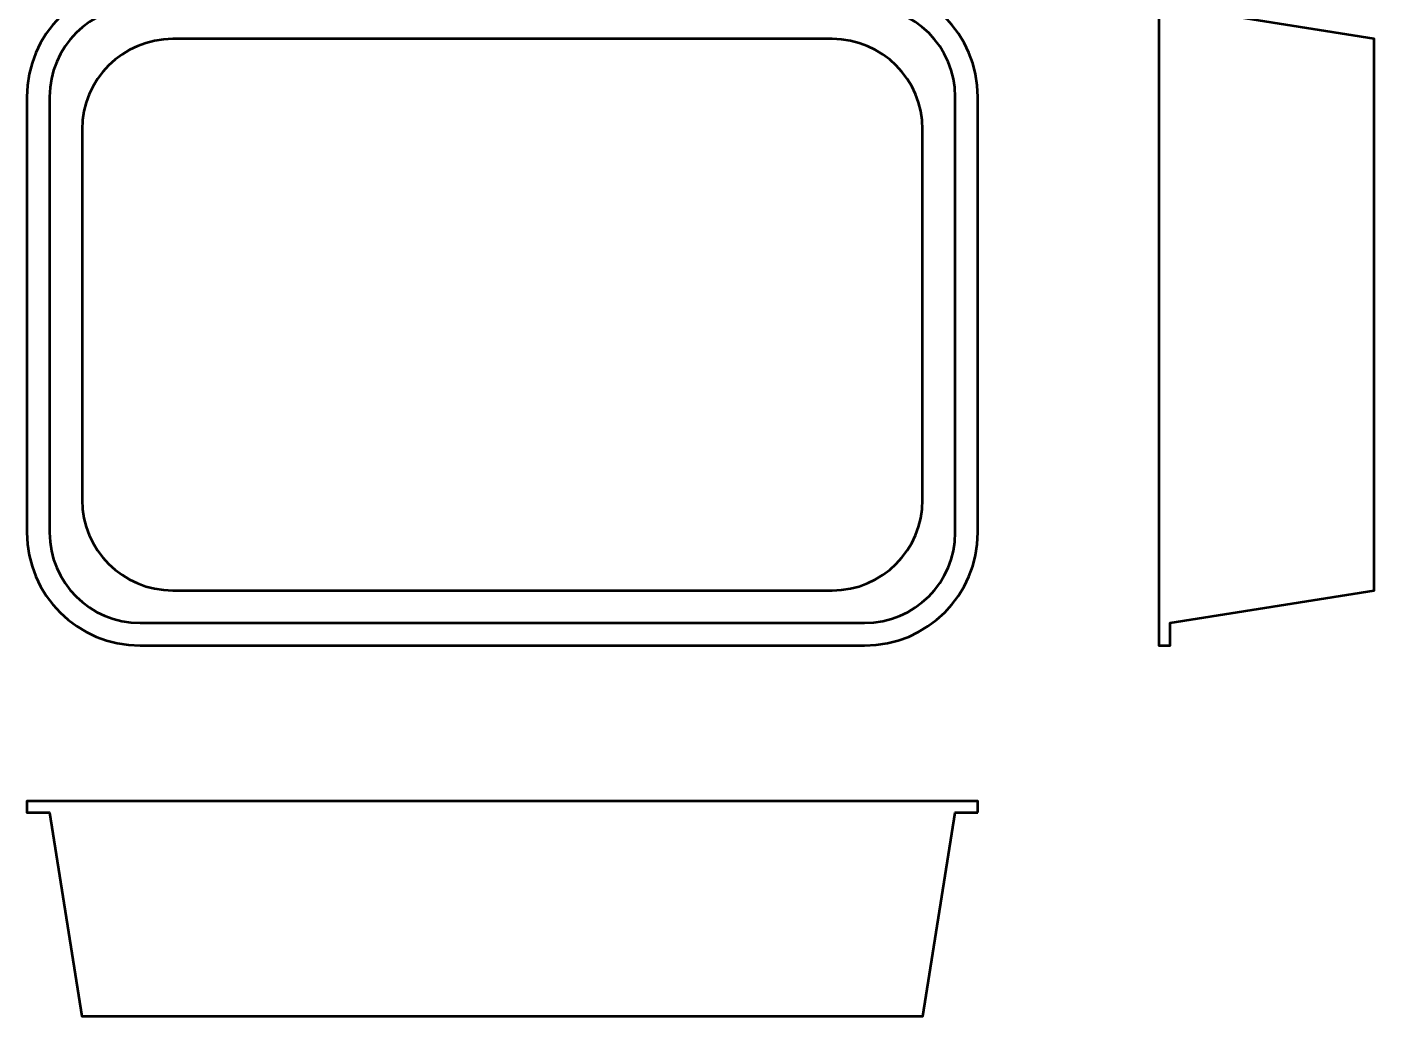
# Model space of a CAD drawing. Header units: centimetres. Extents: x -11.4 to 12.4, y -12.4 to 14.1.
# Drawn here: x -11.4 to 12.4, y -12.4 to 5.09 of the extents above; entities that cross this region are included whole.
import ezdxf

# ---------------------------------------------------------------- set-up
doc = ezdxf.new("R2010")
doc.units = ezdxf.units.CM
doc.header["$MEASUREMENT"] = 0
doc.layers.add('Layer 1', color=7, linetype='Continuous')

msp = doc.modelspace()

# ---------------------------------------------------------------- linework, layer by layer
at = {"layer": 'Layer 1', "lineweight": 53}
for points in [[(-11.4, -3.85), (-11.4, -3.85), (-11.4, 3.85), (-11.4, 3.85), (-11.4, 3.85), (-11.4, 4.95456), (-10.50457, 5.85), (-9.4, 5.85), (-9.4, 5.85), (-9.4, 5.85), (3.4, 5.85), (3.4, 5.85), (3.4, 5.85), (4.50457, 5.85), (5.4, 4.95456), (5.4, 3.85), (5.4, 3.85), (5.4, 3.85), (5.4, -3.85), (5.4, -3.85), (5.4, -3.85), (5.4, -4.95456), (4.50457, -5.85), (3.4, -5.85), (3.4, -5.85), (3.4, -5.85), (-9.4, -5.85), (-9.4, -5.85), (-9.4, -5.85), (-10.50457, -5.85), (-11.4, -4.95456), (-11.4, -3.85)], [(8.8, 5.85), (8.8, 5.85), (8.8, 5.45), (8.8, 5.45), (8.8, 5.45), (8.8, 5.45), (12.4, 4.87857), (12.4, 4.87857), (12.4, 4.87857), (12.4, 4.87857), (12.4, -4.87857), (12.4, -4.87857), (12.4, -4.87857), (12.4, -4.87857), (8.8, -5.45), (8.8, -5.45), (8.8, -5.45), (8.8, -5.45), (8.8, -5.85), (8.8, -5.85), (8.8, -5.85), (8.8, -5.85), (8.6, -5.85), (8.6, -5.85), (8.6, -5.85), (8.6, -5.85), (8.6, 5.85), (8.6, 5.85), (8.6, 5.85), (8.6, 5.85), (8.8, 5.85), (8.8, 5.85)], [(-11, -3.85), (-11, -3.85), (-11, 3.85), (-11, 3.85), (-11, 3.85), (-11, 4.73365), (-10.28365, 5.45), (-9.4, 5.45), (-9.4, 5.45), (-9.4, 5.45), (3.4, 5.45), (3.4, 5.45), (3.4, 5.45), (4.28365, 5.45), (5, 4.73365), (5, 3.85), (5, 3.85), (5, 3.85), (5, -3.85), (5, -3.85), (5, -3.85), (5, -4.73365), (4.28365, -5.45), (3.4, -5.45), (3.4, -5.45), (3.4, -5.45), (-9.4, -5.45), (-9.4, -5.45), (-9.4, -5.45), (-10.28365, -5.45), (-11, -4.73365), (-11, -3.85)], [(-10.425, -3.275), (-10.425, -3.275), (-10.425, 3.275), (-10.425, 3.275), (-10.425, 3.275), (-10.425, 4.15865), (-9.70865, 4.875), (-8.825, 4.875), (-8.825, 4.875), (-8.825, 4.875), (2.825, 4.875), (2.825, 4.875), (2.825, 4.875), (3.70865, 4.875), (4.425, 4.15865), (4.425, 3.275), (4.425, 3.275), (4.425, 3.275), (4.425, -3.275), (4.425, -3.275), (4.425, -3.275), (4.425, -4.15865), (3.70865, -4.875), (2.825, -4.875), (2.825, -4.875), (2.825, -4.875), (-8.825, -4.875), (-8.825, -4.875), (-8.825, -4.875), (-9.70865, -4.875), (-10.425, -4.15865), (-10.425, -3.275)], [(5.4, -8.8), (5.4, -8.8), (5, -8.8), (5, -8.8), (5, -8.8), (5, -8.8), (4.42857, -12.4), (4.42857, -12.4), (4.42857, -12.4), (4.42857, -12.4), (-10.42857, -12.4), (-10.42857, -12.4), (-10.42857, -12.4), (-10.42857, -12.4), (-11, -8.8), (-11, -8.8), (-11, -8.8), (-11, -8.8), (-11.4, -8.8), (-11.4, -8.8), (-11.4, -8.8), (-11.4, -8.8), (-11.4, -8.6), (-11.4, -8.6), (-11.4, -8.6), (-11.4, -8.6), (5.4, -8.6), (5.4, -8.6), (5.4, -8.6), (5.4, -8.6), (5.4, -8.8), (5.4, -8.8)]]:
    msp.add_open_spline(points, degree=3, knots=[0, 0, 0, 0, 0.11111111, 0.11111111, 0.11111111, 0.11111111, 0.22222222, 0.22222222, 0.22222222, 0.22222222, 0.33333333, 0.33333333, 0.33333333, 0.33333333, 0.44444444, 0.44444444, 0.44444444, 0.44444444, 0.55555556, 0.55555556, 0.55555556, 0.55555556, 0.66666667, 0.66666667, 0.66666667, 0.66666667, 0.77777778, 0.77777778, 0.77777778, 0.77777778, 1, 1, 1, 1], dxfattribs=at)

doc.saveas('drawing.dxf')
